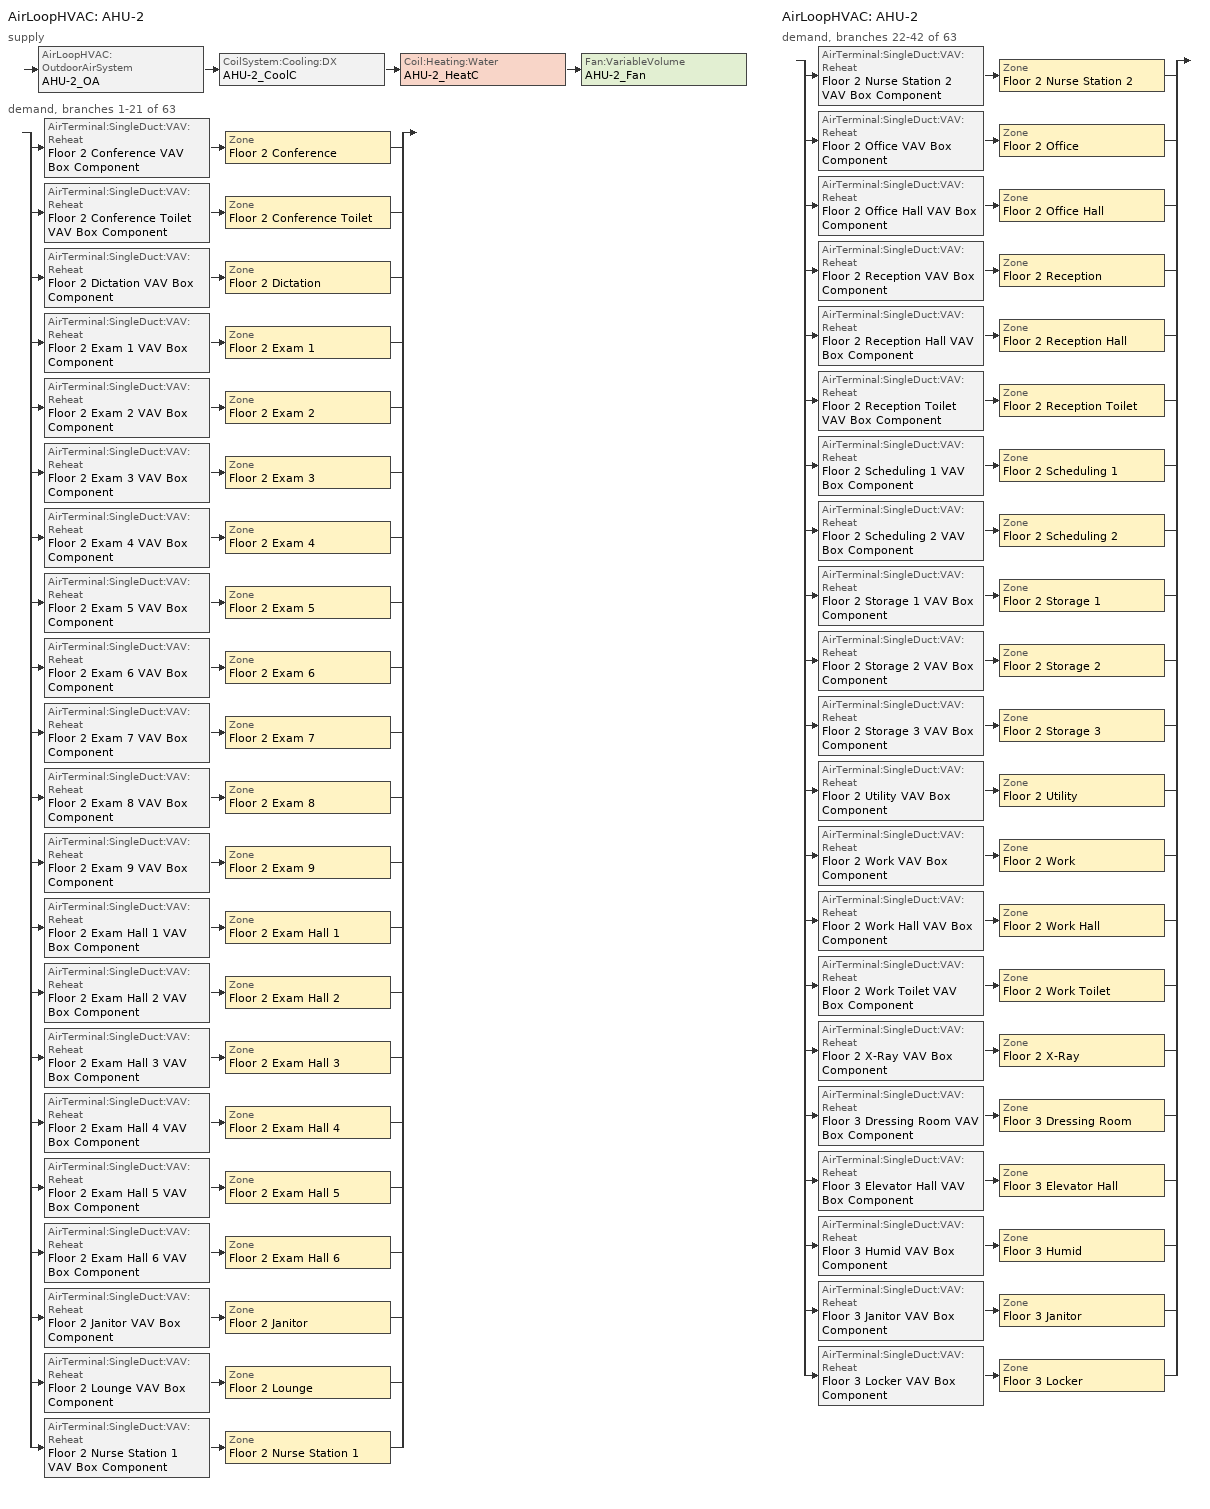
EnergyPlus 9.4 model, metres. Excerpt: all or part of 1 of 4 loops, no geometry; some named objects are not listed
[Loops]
AirLoopHVAC 'AHU-2'
 supply: AirLoopHVAC:OutdoorAirSystem 'AHU-2_OA' > CoilSystem:Cooling:DX 'AHU-2_CoolC' > Coil:Heating:Water 'AHU-2_HeatC' > Fan:VariableVolume 'AHU-2_Fan'
 demand, branches 1-21 of 63: split
  | AirTerminal:SingleDuct:VAV:Reheat 'Floor 2 Conference VAV Box Component' > Zone 'Floor 2 Conference'
  | AirTerminal:SingleDuct:VAV:Reheat 'Floor 2 Conference Toilet VAV Box Component' > Zone 'Floor 2 Conference Toilet'
  | AirTerminal:SingleDuct:VAV:Reheat 'Floor 2 Dictation VAV Box Component' > Zone 'Floor 2 Dictation'
  | AirTerminal:SingleDuct:VAV:Reheat 'Floor 2 Exam 1 VAV Box Component' > Zone 'Floor 2 Exam 1'
  | AirTerminal:SingleDuct:VAV:Reheat 'Floor 2 Exam 2 VAV Box Component' > Zone 'Floor 2 Exam 2'
  | AirTerminal:SingleDuct:VAV:Reheat 'Floor 2 Exam 3 VAV Box Component' > Zone 'Floor 2 Exam 3'
  | AirTerminal:SingleDuct:VAV:Reheat 'Floor 2 Exam 4 VAV Box Component' > Zone 'Floor 2 Exam 4'
  | AirTerminal:SingleDuct:VAV:Reheat 'Floor 2 Exam 5 VAV Box Component' > Zone 'Floor 2 Exam 5'
  | AirTerminal:SingleDuct:VAV:Reheat 'Floor 2 Exam 6 VAV Box Component' > Zone 'Floor 2 Exam 6'
  | AirTerminal:SingleDuct:VAV:Reheat 'Floor 2 Exam 7 VAV Box Component' > Zone 'Floor 2 Exam 7'
  | AirTerminal:SingleDuct:VAV:Reheat 'Floor 2 Exam 8 VAV Box Component' > Zone 'Floor 2 Exam 8'
  | AirTerminal:SingleDuct:VAV:Reheat 'Floor 2 Exam 9 VAV Box Component' > Zone 'Floor 2 Exam 9'
  | AirTerminal:SingleDuct:VAV:Reheat 'Floor 2 Exam Hall 1 VAV Box Component' > Zone 'Floor 2 Exam Hall 1'
  | AirTerminal:SingleDuct:VAV:Reheat 'Floor 2 Exam Hall 2 VAV Box Component' > Zone 'Floor 2 Exam Hall 2'
  | AirTerminal:SingleDuct:VAV:Reheat 'Floor 2 Exam Hall 3 VAV Box Component' > Zone 'Floor 2 Exam Hall 3'
  | AirTerminal:SingleDuct:VAV:Reheat 'Floor 2 Exam Hall 4 VAV Box Component' > Zone 'Floor 2 Exam Hall 4'
  | AirTerminal:SingleDuct:VAV:Reheat 'Floor 2 Exam Hall 5 VAV Box Component' > Zone 'Floor 2 Exam Hall 5'
  | AirTerminal:SingleDuct:VAV:Reheat 'Floor 2 Exam Hall 6 VAV Box Component' > Zone 'Floor 2 Exam Hall 6'
  | AirTerminal:SingleDuct:VAV:Reheat 'Floor 2 Janitor VAV Box Component' > Zone 'Floor 2 Janitor'
  | AirTerminal:SingleDuct:VAV:Reheat 'Floor 2 Lounge VAV Box Component' > Zone 'Floor 2 Lounge'
  | AirTerminal:SingleDuct:VAV:Reheat 'Floor 2 Nurse Station 1 VAV Box Component' > Zone 'Floor 2 Nurse Station 1'
AirLoopHVAC 'AHU-2'
 demand, branches 22-42 of 63: split
  | AirTerminal:SingleDuct:VAV:Reheat 'Floor 2 Nurse Station 2 VAV Box Component' > Zone 'Floor 2 Nurse Station 2'
  | AirTerminal:SingleDuct:VAV:Reheat 'Floor 2 Office VAV Box Component' > Zone 'Floor 2 Office'
  | AirTerminal:SingleDuct:VAV:Reheat 'Floor 2 Office Hall VAV Box Component' > Zone 'Floor 2 Office Hall'
  | AirTerminal:SingleDuct:VAV:Reheat 'Floor 2 Reception VAV Box Component' > Zone 'Floor 2 Reception'
  | AirTerminal:SingleDuct:VAV:Reheat 'Floor 2 Reception Hall VAV Box Component' > Zone 'Floor 2 Reception Hall'
  | AirTerminal:SingleDuct:VAV:Reheat 'Floor 2 Reception Toilet VAV Box Component' > Zone 'Floor 2 Reception Toilet'
  | AirTerminal:SingleDuct:VAV:Reheat 'Floor 2 Scheduling 1 VAV Box Component' > Zone 'Floor 2 Scheduling 1'
  | AirTerminal:SingleDuct:VAV:Reheat 'Floor 2 Scheduling 2 VAV Box Component' > Zone 'Floor 2 Scheduling 2'
  | AirTerminal:SingleDuct:VAV:Reheat 'Floor 2 Storage 1 VAV Box Component' > Zone 'Floor 2 Storage 1'
  | AirTerminal:SingleDuct:VAV:Reheat 'Floor 2 Storage 2 VAV Box Component' > Zone 'Floor 2 Storage 2'
  | AirTerminal:SingleDuct:VAV:Reheat 'Floor 2 Storage 3 VAV Box Component' > Zone 'Floor 2 Storage 3'
  | AirTerminal:SingleDuct:VAV:Reheat 'Floor 2 Utility VAV Box Component' > Zone 'Floor 2 Utility'
  | AirTerminal:SingleDuct:VAV:Reheat 'Floor 2 Work VAV Box Component' > Zone 'Floor 2 Work'
  | AirTerminal:SingleDuct:VAV:Reheat 'Floor 2 Work Hall VAV Box Component' > Zone 'Floor 2 Work Hall'
  | AirTerminal:SingleDuct:VAV:Reheat 'Floor 2 Work Toilet VAV Box Component' > Zone 'Floor 2 Work Toilet'
  | AirTerminal:SingleDuct:VAV:Reheat 'Floor 2 X-Ray VAV Box Component' > Zone 'Floor 2 X-Ray'
  | AirTerminal:SingleDuct:VAV:Reheat 'Floor 3 Dressing Room VAV Box Component' > Zone 'Floor 3 Dressing Room'
  | AirTerminal:SingleDuct:VAV:Reheat 'Floor 3 Elevator Hall VAV Box Component' > Zone 'Floor 3 Elevator Hall'
  | AirTerminal:SingleDuct:VAV:Reheat 'Floor 3 Humid VAV Box Component' > Zone 'Floor 3 Humid'
  | AirTerminal:SingleDuct:VAV:Reheat 'Floor 3 Janitor VAV Box Component' > Zone 'Floor 3 Janitor'
  | AirTerminal:SingleDuct:VAV:Reheat 'Floor 3 Locker VAV Box Component' > Zone 'Floor 3 Locker'
[AirLoopHVAC]
AHU-2: Design supply air flow rate=Autosize
[AirTerminal:SingleDuct:VAV:Reheat] Availability schedule=ALWAYS_ON; Convergence tolerance=0.001; Damper heating action=ReverseWithLimits; Maximum air flow rate=Autosize; Maximum flow fraction during reheat=0.5; Maximum hot water or steam flow rate=Autosize; Maximum reheat air temperature=40; Minimum hot water or steam flow rate=0; Zone minimum air flow input method=Constant
Name | Constant minimum air flow fraction | Reheat coil
Floor 2 Conference Toilet VAV Box Component | 1 | Floor 2 Conference Toilet VAV Box Reheat Coil
Floor 2 Conference VAV Box Component | 0.31421 | Floor 2 Conference VAV Box Reheat Coil
Floor 2 Dictation VAV Box Component | 0.2 | Floor 2 Dictation VAV Box Reheat Coil
Floor 2 Exam 1 VAV Box Component | 0.51 | Floor 2 Exam 1 VAV Box Reheat Coil
Floor 2 Exam 2 VAV Box Component | 1 | Floor 2 Exam 2 VAV Box Reheat Coil
Floor 2 Exam 3 VAV Box Component | 1 | Floor 2 Exam 3 VAV Box Reheat Coil
Floor 2 Exam 4 VAV Box Component | 0.64 | Floor 2 Exam 4 VAV Box Reheat Coil
Floor 2 Exam 5 VAV Box Component | 0.69 | Floor 2 Exam 5 VAV Box Reheat Coil
Floor 2 Exam 6 VAV Box Component | 0.94 | Floor 2 Exam 6 VAV Box Reheat Coil
Floor 2 Exam 7 VAV Box Component | 1 | Floor 2 Exam 7 VAV Box Reheat Coil
Floor 2 Exam 8 VAV Box Component | 0.93 | Floor 2 Exam 8 VAV Box Reheat Coil
Floor 2 Exam 9 VAV Box Component | 1 | Floor 2 Exam 9 VAV Box Reheat Coil
Floor 2 Exam Hall 1 VAV Box Component | 0.2 | Floor 2 Exam Hall 1 VAV Box Reheat Coil
Floor 2 Exam Hall 2 VAV Box Component | 0.2 | Floor 2 Exam Hall 2 VAV Box Reheat Coil
Floor 2 Exam Hall 3 VAV Box Component | 0.2 | Floor 2 Exam Hall 3 VAV Box Reheat Coil
Floor 2 Exam Hall 4 VAV Box Component | 0.2 | Floor 2 Exam Hall 4 VAV Box Reheat Coil
Floor 2 Exam Hall 5 VAV Box Component | 0.2 | Floor 2 Exam Hall 5 VAV Box Reheat Coil
Floor 2 Exam Hall 6 VAV Box Component | 0.2 | Floor 2 Exam Hall 6 VAV Box Reheat Coil
Floor 2 Janitor VAV Box Component | 0.2 | Floor 2 Janitor VAV Box Reheat Coil
Floor 2 Lounge VAV Box Component | 0.2 | Floor 2 Lounge VAV Box Reheat Coil
Floor 2 Nurse Station 1 VAV Box Component | 0.277307 | Floor 2 Nurse Station 1 VAV Box Reheat Coil
Floor 2 Nurse Station 2 VAV Box Component | 0.2721 | Floor 2 Nurse Station 2 VAV Box Reheat Coil
Floor 2 Office Hall VAV Box Component | 0.2 | Floor 2 Office Hall VAV Box Reheat Coil
Floor 2 Office VAV Box Component | 0.2 | Floor 2 Office VAV Box Reheat Coil
Floor 2 Reception Hall VAV Box Component | 0.2 | Floor 2 Reception Hall VAV Box Reheat Coil
Floor 2 Reception Toilet VAV Box Component | 1 | Floor 2 Reception Toilet VAV Box Reheat Coil
Floor 2 Reception VAV Box Component | 0.303343 | Floor 2 Reception VAV Box Reheat Coil
Floor 2 Scheduling 1 VAV Box Component | 0.208052 | Floor 2 Scheduling 1 VAV Box Reheat Coil
Floor 2 Scheduling 2 VAV Box Component | 0.2 | Floor 2 Scheduling 2 VAV Box Reheat Coil
Floor 2 Storage 1 VAV Box Component | 0.307828 | Floor 2 Storage 1 VAV Box Reheat Coil
Floor 2 Storage 2 VAV Box Component | 0.369548 | Floor 2 Storage 2 VAV Box Reheat Coil
Floor 2 Storage 3 VAV Box Component | 0.348838 | Floor 2 Storage 3 VAV Box Reheat Coil
Floor 2 Utility VAV Box Component | 0.2 | Floor 2 Utility VAV Box Reheat Coil
Floor 2 Work Hall VAV Box Component | 0.2 | Floor 2 Work Hall VAV Box Reheat Coil
Floor 2 Work Toilet VAV Box Component | 1 | Floor 2 Work Toilet VAV Box Reheat Coil
Floor 2 Work VAV Box Component | 0.237872 | Floor 2 Work VAV Box Reheat Coil
Floor 2 X-Ray VAV Box Component | 0.232892 | Floor 2 X-Ray VAV Box Reheat Coil
Floor 3 Dressing Room VAV Box Component | 0.2 | Floor 3 Dressing Room VAV Box Reheat Coil
Floor 3 Elevator Hall VAV Box Component | 0.2 | Floor 3 Elevator Hall VAV Box Reheat Coil
Floor 3 Humid VAV Box Component | 0.2 | Floor 3 Humid VAV Box Reheat Coil
Floor 3 Janitor VAV Box Component | 0.307782 | Floor 3 Janitor VAV Box Reheat Coil
Floor 3 Locker VAV Box Component | 0.2 | Floor 3 Locker VAV Box Reheat Coil
[Coil:Cooling:DX:TwoSpeed]
AHU-2_CoolC DXCoil: Availability schedule=ALWAYS_ON; Energy input ratio function of flow fraction curve=AHU-2_CoolCStandard10Ton_EIRFFF; Energy input ratio function of temperature curve=AHU-2_CoolCStandard10Ton_EIRFT; High speed gross rated cooling cop=3.39929; High speed gross rated total cooling capacity=Autosize; High speed rated air flow rate=Autosize; High speed rated sensible heat ratio=Autosize; Low speed energy input ratio function of temperature curve=AHU-2_CoolCStandard10Ton_EIRFT; Low speed gross rated cooling cop=3.39929; Low speed gross rated sensible heat ratio=0.69; Low speed gross rated total cooling capacity=Autosize; Low speed rated air flow rate=Autosize; Low speed total cooling capacity function of temperature curve=AHU-2_CoolCStandard10Ton_CapFT; Part load fraction correlation curve=AHU-2_CoolCStandard10Ton_PLR; Total cooling capacity function of flow fraction curve=AHU-2_CoolCStandard10Ton_CapFF; Total cooling capacity function of temperature curve=AHU-2_CoolCStandard10Ton_CapFT
[Coil:Heating:Electric] Availability schedule=ALWAYS_ON; Efficiency=1; Nominal capacity=Autosize
Floor 2 Conference Toilet VAV Box Reheat Coil; Floor 2 Conference VAV Box Reheat Coil; Floor 2 Dictation VAV Box Reheat Coil; Floor 2 Exam 1 VAV Box Reheat Coil; Floor 2 Exam 2 VAV Box Reheat Coil; Floor 2 Exam 3 VAV Box Reheat Coil; Floor 2 Exam 4 VAV Box Reheat Coil; Floor 2 Exam 5 VAV Box Reheat Coil; Floor 2 Exam 6 VAV Box Reheat Coil; Floor 2 Exam 7 VAV Box Reheat Coil; Floor 2 Exam 8 VAV Box Reheat Coil; Floor 2 Exam 9 VAV Box Reheat Coil; Floor 2 Exam Hall 1 VAV Box Reheat Coil; Floor 2 Exam Hall 2 VAV Box Reheat Coil; Floor 2 Exam Hall 3 VAV Box Reheat Coil; Floor 2 Exam Hall 4 VAV Box Reheat Coil; Floor 2 Exam Hall 5 VAV Box Reheat Coil; Floor 2 Exam Hall 6 VAV Box Reheat Coil; Floor 2 Janitor VAV Box Reheat Coil; Floor 2 Lounge VAV Box Reheat Coil; Floor 2 Nurse Station 1 VAV Box Reheat Coil; Floor 2 Nurse Station 2 VAV Box Reheat Coil; Floor 2 Office Hall VAV Box Reheat Coil; Floor 2 Office VAV Box Reheat Coil; Floor 2 Reception Hall VAV Box Reheat Coil; Floor 2 Reception Toilet VAV Box Reheat Coil; Floor 2 Reception VAV Box Reheat Coil; Floor 2 Scheduling 1 VAV Box Reheat Coil; Floor 2 Scheduling 2 VAV Box Reheat Coil; Floor 2 Storage 1 VAV Box Reheat Coil; Floor 2 Storage 2 VAV Box Reheat Coil; Floor 2 Storage 3 VAV Box Reheat Coil; Floor 2 Utility VAV Box Reheat Coil; Floor 2 Work Hall VAV Box Reheat Coil; Floor 2 Work Toilet VAV Box Reheat Coil; Floor 2 Work VAV Box Reheat Coil; Floor 2 X-Ray VAV Box Reheat Coil; Floor 3 Dressing Room VAV Box Reheat Coil; Floor 3 Elevator Hall VAV Box Reheat Coil; Floor 3 Humid VAV Box Reheat Coil; Floor 3 Janitor VAV Box Reheat Coil; Floor 3 Locker VAV Box Reheat Coil
[Coil:Heating:Water]
AHU-2_HeatC: Availability schedule=ALWAYS_ON; Maximum water flow rate=Autosize; Performance input method=UFactorTimesAreaAndDesignWaterFlowRate; Rated capacity=Autosize; Rated inlet air temperature=16.6; Rated inlet water temperature=82.2; Rated outlet air temperature=32.2; Rated outlet water temperature=71.1; U factor times area value=Autosize
[CoilSystem:Cooling:DX]
AHU-2_CoolC: Availability schedule=ALWAYS_ON; Cooling coil=AHU-2_CoolC DXCoil
[Controller:MechanicalVentilation]
AHU-2_DCV: Availability schedule=BLDG_OA_SCH; Demand controlled ventilation=Yes; System outdoor air method=VentilationRateProcedure; Zone or zonelist name 1=Floor 2 Conference; Design specification outdoor air object name 1=CM DSOA Floor 2 Conference; Design specification zone air distribution object name 1=CM DSZAD Floor 2 Conference; Zone or zonelist name 2=Floor 2 Conference Toilet; Design specification outdoor air object name 2=CM DSOA Floor 2 Conference Toilet; Design specification zone air distribution object name 2=CM DSZAD Floor 2 Conference Toilet; Zone or zonelist name 3=Floor 2 Dictation; Design specification outdoor air object name 3=CM DSOA Floor 2 Dictation; Design specification zone air distribution object name 3=CM DSZAD Floor 2 Dictation; Zone or zonelist name 4=Floor 2 Exam 1; Design specification outdoor air object name 4=CM DSOA Floor 2 Exam 1; Design specification zone air distribution object name 4=CM DSZAD Floor 2 Exam 1; Zone or zonelist name 5=Floor 2 Exam 2; Design specification outdoor air object name 5=CM DSOA Floor 2 Exam 2; Design specification zone air distribution object name 5=CM DSZAD Floor 2 Exam 2; Zone or zonelist name 6=Floor 2 Exam 3; Design specification outdoor air object name 6=CM DSOA Floor 2 Exam 3; Design specification zone air distribution object name 6=CM DSZAD Floor 2 Exam 3; Zone or zonelist name 7=Floor 2 Exam 4; Design specification outdoor air object name 7=CM DSOA Floor 2 Exam 4; Design specification zone air distribution object name 7=CM DSZAD Floor 2 Exam 4; Zone or zonelist name 8=Floor 2 Exam 5; Design specification outdoor air object name 8=CM DSOA Floor 2 Exam 5; Design specification zone air distribution object name 8=CM DSZAD Floor 2 Exam 5; Zone or zonelist name 9=Floor 2 Exam 6; Design specification outdoor air object name 9=CM DSOA Floor 2 Exam 6; Design specification zone air distribution object name 9=CM DSZAD Floor 2 Exam 6; Zone or zonelist name 10=Floor 2 Exam 7; Design specification outdoor air object name 10=CM DSOA Floor 2 Exam 7; Design specification zone air distribution object name 10=CM DSZAD Floor 2 Exam 7; Zone or zonelist name 11=Floor 2 Exam 8; Design specification outdoor air object name 11=CM DSOA Floor 2 Exam 8; Design specification zone air distribution object name 11=CM DSZAD Floor 2 Exam 8; Zone or zonelist name 12=Floor 2 Exam 9; Design specification outdoor air object name 12=CM DSOA Floor 2 Exam 9; Design specification zone air distribution object name 12=CM DSZAD Floor 2 Exam 9; Zone or zonelist name 13=Floor 2 Exam Hall 1; Design specification outdoor air object name 13=CM DSOA Floor 2 Exam Hall 1; Design specification zone air distribution object name 13=CM DSZAD Floor 2 Exam Hall 1; Zone or zonelist name 14=Floor 2 Exam Hall 2; Design specification outdoor air object name 14=CM DSOA Floor 2 Exam Hall 2; Design specification zone air distribution object name 14=CM DSZAD Floor 2 Exam Hall 2; Zone or zonelist name 15=Floor 2 Exam Hall 3; Design specification outdoor air object name 15=CM DSOA Floor 2 Exam Hall 3; Design specification zone air distribution object name 15=CM DSZAD Floor 2 Exam Hall 3; Zone or zonelist name 16=Floor 2 Exam Hall 4; Design specification outdoor air object name 16=CM DSOA Floor 2 Exam Hall 4; Design specification zone air distribution object name 16=CM DSZAD Floor 2 Exam Hall 4; Zone or zonelist name 17=Floor 2 Exam Hall 5; Design specification outdoor air object name 17=CM DSOA Floor 2 Exam Hall 5; Design specification zone air distribution object name 17=CM DSZAD Floor 2 Exam Hall 5; Zone or zonelist name 18=Floor 2 Exam Hall 6; Design specification outdoor air object name 18=CM DSOA Floor 2 Exam Hall 6; Design specification zone air distribution object name 18=CM DSZAD Floor 2 Exam Hall 6; Zone or zonelist name 19=Floor 2 Janitor; Design specification outdoor air object name 19=CM DSOA Floor 2 Janitor; Design specification zone air distribution object name 19=CM DSZAD Floor 2 Janitor; Zone or zonelist name 20=Floor 2 Lounge; Design specification outdoor air object name 20=CM DSOA Floor 2 Lounge; Design specification zone air distribution object name 20=CM DSZAD Floor 2 Lounge; Zone or zonelist name 21=Floor 2 Nurse Station 1; Design specification outdoor air object name 21=CM DSOA Floor 2 Nurse Station 1; Design specification zone air distribution object name 21=CM DSZAD Floor 2 Nurse Station 1; Zone or zonelist name 22=Floor 2 Nurse Station 2; Design specification outdoor air object name 22=CM DSOA Floor 2 Nurse Station 2; Design specification zone air distribution object name 22=CM DSZAD Floor 2 Nurse Station 2; Zone or zonelist name 23=Floor 2 Office; Design specification outdoor air object name 23=CM DSOA Floor 2 Office; Design specification zone air distribution object name 23=CM DSZAD Floor 2 Office; Zone or zonelist name 24=Floor 2 Office Hall; Design specification outdoor air object name 24=CM DSOA Floor 2 Office Hall; Design specification zone air distribution object name 24=CM DSZAD Floor 2 Office Hall; Zone or zonelist name 25=Floor 2 Reception; Design specification outdoor air object name 25=CM DSOA Floor 2 Reception; Design specification zone air distribution object name 25=CM DSZAD Floor 2 Reception; Zone or zonelist name 26=Floor 2 Reception Hall; Design specification outdoor air object name 26=CM DSOA Floor 2 Reception Hall; Design specification zone air distribution object name 26=CM DSZAD Floor 2 Reception Hall; Zone or zonelist name 27=Floor 2 Reception Toilet; Design specification outdoor air object name 27=CM DSOA Floor 2 Reception Toilet; Design specification zone air distribution object name 27=CM DSZAD Floor 2 Reception Toilet; Zone or zonelist name 28=Floor 2 Scheduling 1; Design specification outdoor air object name 28=CM DSOA Floor 2 Scheduling 1; Design specification zone air distribution object name 28=CM DSZAD Floor 2 Scheduling 1; Zone or zonelist name 29=Floor 2 Scheduling 2; Design specification outdoor air object name 29=CM DSOA Floor 2 Scheduling 2; Design specification zone air distribution object name 29=CM DSZAD Floor 2 Scheduling 2; Zone or zonelist name 30=Floor 2 Storage 1; Design specification outdoor air object name 30=CM DSOA Floor 2 Storage 1; Design specification zone air distribution object name 30=CM DSZAD Floor 2 Storage 1; Zone or zonelist name 31=Floor 2 Storage 2; Design specification outdoor air object name 31=CM DSOA Floor 2 Storage 2; Design specification zone air distribution object name 31=CM DSZAD Floor 2 Storage 2; Zone or zonelist name 32=Floor 2 Storage 3; Design specification outdoor air object name 32=CM DSOA Floor 2 Storage 3; Design specification zone air distribution object name 32=CM DSZAD Floor 2 Storage 3; Zone or zonelist name 33=Floor 2 Utility; Design specification outdoor air object name 33=CM DSOA Floor 2 Utility; Design specification zone air distribution object name 33=CM DSZAD Floor 2 Utility; Zone or zonelist name 34=Floor 2 Work; Design specification outdoor air object name 34=CM DSOA Floor 2 Work; Design specification zone air distribution object name 34=CM DSZAD Floor 2 Work; Zone or zonelist name 35=Floor 2 Work Hall; Design specification outdoor air object name 35=CM DSOA Floor 2 Work Hall; Design specification zone air distribution object name 35=CM DSZAD Floor 2 Work Hall; Zone or zonelist name 36=Floor 2 Work Toilet; Design specification outdoor air object name 36=CM DSOA Floor 2 Work Toilet; Design specification zone air distribution object name 36=CM DSZAD Floor 2 Work Toilet; Zone or zonelist name 37=Floor 2 X-Ray; Design specification outdoor air object name 37=CM DSOA Floor 2 X-Ray; Design specification zone air distribution object name 37=CM DSZAD Floor 2 X-Ray; Zone or zonelist name 38=Floor 3 Dressing Room; Design specification outdoor air object name 38=CM DSOA Floor 3 Dressing Room; Design specification zone air distribution object name 38=CM DSZAD Floor 3 Dressing Room; Zone or zonelist name 39=Floor 3 Elevator Hall; Design specification outdoor air object name 39=CM DSOA Floor 3 Elevator Hall; Design specification zone air distribution object name 39=CM DSZAD Floor 3 Elevator Hall; Zone or zonelist name 40=Floor 3 Humid; Design specification outdoor air object name 40=CM DSOA Floor 3 Humid; Design specification zone air distribution object name 40=CM DSZAD Floor 3 Humid; Zone or zonelist name 41=Floor 3 Janitor; Design specification outdoor air object name 41=CM DSOA Floor 3 Janitor; Design specification zone air distribution object name 41=CM DSZAD Floor 3 Janitor; Zone or zonelist name 42=Floor 3 Locker; Design specification outdoor air object name 42=CM DSOA Floor 3 Locker; Design specification zone air distribution object name 42=CM DSZAD Floor 3 Locker; Zone or zonelist name 43=Floor 3 Lounge; Design specification outdoor air object name 43=CM DSOA Floor 3 Lounge; Design specification zone air distribution object name 43=CM DSZAD Floor 3 Lounge; Zone or zonelist name 44=Floor 3 Lounge Toilet; Design specification outdoor air object name 44=CM DSOA Floor 3 Lounge Toilet; Design specification zone air distribution object name 44=CM DSZAD Floor 3 Lounge Toilet; Zone or zonelist name 45=Floor 3 Mechanical; Design specification outdoor air object name 45=CM DSOA Floor 3 Mechanical; Design specification zone air distribution object name 45=CM DSZAD Floor 3 Mechanical; Zone or zonelist name 46=Floor 3 Mechanical Hall; Design specification outdoor air object name 46=CM DSOA Floor 3 Mechanical Hall; Design specification zone air distribution object name 46=CM DSZAD Floor 3 Mechanical Hall; Zone or zonelist name 47=Floor 3 Office; Design specification outdoor air object name 47=CM DSOA Floor 3 Office; Design specification zone air distribution object name 47=CM DSZAD Floor 3 Office; Zone or zonelist name 48=Floor 3 Office Hall; Design specification outdoor air object name 48=CM DSOA Floor 3 Office Hall; Design specification zone air distribution object name 48=CM DSZAD Floor 3 Office Hall; Zone or zonelist name 49=Floor 3 Office Toilet; Design specification outdoor air object name 49=CM DSOA Floor 3 Office Toilet; Design specification zone air distribution object name 49=CM DSZAD Floor 3 Office Toilet; Zone or zonelist name 50=Floor 3 Physical Therapy 1; Design specification outdoor air object name 50=CM DSOA Floor 3 Physical Therapy 1; Design specification zone air distribution object name 50=CM DSZAD Floor 3 Physical Therapy 1; Zone or zonelist name 51=Floor 3 Physical Therapy 2; Design specification outdoor air object name 51=CM DSOA Floor 3 Physical Therapy 2; Design specification zone air distribution object name 51=CM DSZAD Floor 3 Physical Therapy 2; Zone or zonelist name 52=Floor 3 Physical Therapy Toilet; Design specification outdoor air object name 52=CM DSOA Floor 3 Physical Therapy Toilet; Design specification zone air distribution object name 52=CM DSZAD Floor 3 Physical Therapy Toilet; Zone or zonelist name 53=Floor 3 Storage 1; Design specification outdoor air object name 53=CM DSOA Floor 3 Storage 1; Design specification zone air distribution object name 53=CM DSZAD Floor 3 Storage 1; Zone or zonelist name 54=Floor 3 Storage 2; Design specification outdoor air object name 54=CM DSOA Floor 3 Storage 2; Design specification zone air distribution object name 54=CM DSZAD Floor 3 Storage 2; Zone or zonelist name 55=Floor 3 Treatment; Design specification outdoor air object name 55=CM DSOA Floor 3 Treatment; Design specification zone air distribution object name 55=CM DSZAD Floor 3 Treatment; Zone or zonelist name 56=Floor 3 Undeveloped 1; Design specification outdoor air object name 56=CM DSOA Floor 3 Undeveloped 1; Design specification zone air distribution object name 56=CM DSZAD Floor 3 Undeveloped 1; Zone or zonelist name 57=Floor 3 Undeveloped 2; Design specification outdoor air object name 57=CM DSOA Floor 3 Undeveloped 2; Design specification zone air distribution object name 57=CM DSZAD Floor 3 Undeveloped 2; Zone or zonelist name 58=Floor 3 Utility; Design specification outdoor air object name 58=CM DSOA Floor 3 Utility; Design specification zone air distribution object name 58=CM DSZAD Floor 3 Utility; Zone or zonelist name 59=Floor 3 Work; Design specification outdoor air object name 59=CM DSOA Floor 3 Work; Design specification zone air distribution object name 59=CM DSZAD Floor 3 Work; Zone or zonelist name 60=NE Stair; Design specification outdoor air object name 60=CM DSOA NE Stair; Design specification zone air distribution object name 60=CM DSZAD NE Stair; Zone or zonelist name 61=NW Elevator; Design specification outdoor air object name 61=CM DSOA NW Elevator; Design specification zone air distribution object name 61=CM DSZAD NW Elevator; Zone or zonelist name 62=NW Stair; Design specification outdoor air object name 62=CM DSOA NW Stair; Design specification zone air distribution object name 62=CM DSZAD NW Stair; Zone or zonelist name 63=SW Stair; Design specification outdoor air object name 63=CM DSOA SW Stair; Design specification zone air distribution object name 63=CM DSZAD SW Stair
[Controller:OutdoorAir]
AHU-2_OA_Controller: Economizer control action type=ModulateFlow; Economizer control type=DifferentialDryBulb; Economizer maximum limit dry bulb temperature=18.3; Economizer maximum limit enthalpy=64000; Economizer minimum limit dry bulb temperature=-100; Lockout type=NoLockout; Maximum outdoor air flow rate=Autosize; Mechanical ventilation controller=AHU-2_DCV; Minimum fraction of outdoor air schedule=BLDG_OA_FRAC_SCH; Minimum limit type=FixedMinimum; Minimum outdoor air flow rate=0; Minimum outdoor air schedule=BLDG_OA_SCH
[Controller:WaterCoil]
AHU-2_HeatC_Controller: Action=Normal; Actuator variable=Flow; Control variable=Temperature; Controller convergence tolerance=0.0001; Maximum actuated flow=Autosize; Minimum actuated flow=0
[DesignSpecification:OutdoorAir]
Name | Outdoor air flow per person | Outdoor air flow per zone floor area | Outdoor air method
CM DSOA Floor 2 Conference | 1e-08 | 0.0015747 | Sum
CM DSOA Floor 2 Conference Toilet; CM DSOA Floor 2 Reception Toilet; CM DSOA Floor 2 Work Toilet; CM DSOA Floor 3 Lounge Toilet; CM DSOA Floor 3 Mechanical; CM DSOA Floor 3 Office Toilet; CM DSOA Floor 3 Physical Therapy Toilet | 1e-08 | 0 | Sum
CM DSOA Floor 2 Dictation; CM DSOA Floor 2 Office; CM DSOA Floor 2 Scheduling 1; CM DSOA Floor 2 Scheduling 2; CM DSOA Floor 2 Work; CM DSOA Floor 3 Dressing Room; CM DSOA Floor 3 Humid; CM DSOA Floor 3 Office; CM DSOA Floor 3 Work | 1e-08 | 0.000431773 | Sum
CM DSOA Floor 2 Exam 1; CM DSOA Floor 2 Exam 2; CM DSOA Floor 2 Exam 3; CM DSOA Floor 2 Exam 4; CM DSOA Floor 2 Exam 5; CM DSOA Floor 2 Exam 6; CM DSOA Floor 2 Exam 7; CM DSOA Floor 2 Exam 8; CM DSOA Floor 2 Exam 9; CM DSOA Floor 2 X-Ray; CM DSOA Floor 3 Physical Therapy 1; CM DSOA Floor 3 Physical Therapy 2; CM DSOA Floor 3 Treatment | 1e-08 | 0.00152391 | Sum
CM DSOA Floor 2 Exam Hall 1; CM DSOA Floor 2 Exam Hall 2; CM DSOA Floor 2 Exam Hall 3; CM DSOA Floor 2 Exam Hall 4; CM DSOA Floor 2 Exam Hall 5; CM DSOA Floor 2 Exam Hall 6; CM DSOA Floor 2 Office Hall; CM DSOA Floor 2 Reception Hall; CM DSOA Floor 2 Work Hall; CM DSOA Floor 3 Elevator Hall; CM DSOA Floor 3 Mechanical Hall; CM DSOA Floor 3 Office Hall; CM DSOA NE Stair; CM DSOA NW Elevator; CM DSOA NW Stair; CM DSOA SW Stair | 1e-08 | 0.000304781 | Sum
CM DSOA Floor 2 Janitor; CM DSOA Floor 2 Storage 1; CM DSOA Floor 2 Storage 2; CM DSOA Floor 2 Storage 3; CM DSOA Floor 2 Utility; CM DSOA Floor 3 Janitor; CM DSOA Floor 3 Storage 1; CM DSOA Floor 3 Storage 2; CM DSOA Floor 3 Undeveloped 1; CM DSOA Floor 3 Undeveloped 2; CM DSOA Floor 3 Utility | 1e-08 | 0.000609562 | Sum
CM DSOA Floor 2 Lounge; CM DSOA Floor 3 Locker; CM DSOA Floor 3 Lounge | 1e-08 | 0.000685757 | Sum
CM DSOA Floor 2 Nurse Station 1; CM DSOA Floor 2 Nurse Station 2 | 1e-08 | 0.000812749 | Sum
CM DSOA Floor 2 Reception | 1e-08 | 0.00106673 | Sum
SZ DSOA Floor 2 Conference | 0 | 0.0015747 | Flow/Area
SZ DSOA Floor 2 Conference Toilet; SZ DSOA Floor 2 Reception Toilet; SZ DSOA Floor 2 Work Toilet | 0 | 0 | Flow/Area
SZ DSOA Floor 2 Dictation; SZ DSOA Floor 2 Office; SZ DSOA Floor 2 Scheduling 1; SZ DSOA Floor 2 Scheduling 2; SZ DSOA Floor 2 Work; SZ DSOA Floor 3 Dressing Room; SZ DSOA Floor 3 Humid | 0 | 0.000431773 | Flow/Area
SZ DSOA Floor 2 Exam 1; SZ DSOA Floor 2 Exam 2; SZ DSOA Floor 2 Exam 3; SZ DSOA Floor 2 Exam 4; SZ DSOA Floor 2 Exam 5; SZ DSOA Floor 2 Exam 6; SZ DSOA Floor 2 Exam 7; SZ DSOA Floor 2 Exam 8; SZ DSOA Floor 2 Exam 9; SZ DSOA Floor 2 X-Ray | 0 | 0.00152391 | Flow/Area
SZ DSOA Floor 2 Exam Hall 1; SZ DSOA Floor 2 Exam Hall 2; SZ DSOA Floor 2 Exam Hall 3; SZ DSOA Floor 2 Exam Hall 4; SZ DSOA Floor 2 Exam Hall 5; SZ DSOA Floor 2 Exam Hall 6; SZ DSOA Floor 2 Office Hall; SZ DSOA Floor 2 Reception Hall; SZ DSOA Floor 2 Work Hall; SZ DSOA Floor 3 Elevator Hall | 0 | 0.000304781 | Flow/Area
SZ DSOA Floor 2 Janitor; SZ DSOA Floor 2 Storage 1; SZ DSOA Floor 2 Storage 2; SZ DSOA Floor 2 Storage 3; SZ DSOA Floor 2 Utility; SZ DSOA Floor 3 Janitor | 0 | 0.000609562 | Flow/Area
SZ DSOA Floor 2 Lounge; SZ DSOA Floor 3 Locker | 0 | 0.000685757 | Flow/Area
SZ DSOA Floor 2 Nurse Station 1; SZ DSOA Floor 2 Nurse Station 2 | 0 | 0.000812749 | Flow/Area
SZ DSOA Floor 2 Reception | 0 | 0.00106673 | Flow/Area
[DesignSpecification:ZoneAirDistribution] Zone air distribution effectiveness in cooling mode=1; Zone air distribution effectiveness in heating mode=1
CM DSZAD Floor 2 Conference; CM DSZAD Floor 2 Conference Toilet; CM DSZAD Floor 2 Dictation; CM DSZAD Floor 2 Exam 1; CM DSZAD Floor 2 Exam 2; CM DSZAD Floor 2 Exam 3; CM DSZAD Floor 2 Exam 4; CM DSZAD Floor 2 Exam 5; CM DSZAD Floor 2 Exam 6; CM DSZAD Floor 2 Exam 7; CM DSZAD Floor 2 Exam 8; CM DSZAD Floor 2 Exam 9; CM DSZAD Floor 2 Exam Hall 1; CM DSZAD Floor 2 Exam Hall 2; CM DSZAD Floor 2 Exam Hall 3; CM DSZAD Floor 2 Exam Hall 4; CM DSZAD Floor 2 Exam Hall 5; CM DSZAD Floor 2 Exam Hall 6; CM DSZAD Floor 2 Janitor; CM DSZAD Floor 2 Lounge; CM DSZAD Floor 2 Nurse Station 1; CM DSZAD Floor 2 Nurse Station 2; CM DSZAD Floor 2 Office; CM DSZAD Floor 2 Office Hall; CM DSZAD Floor 2 Reception; CM DSZAD Floor 2 Reception Hall; CM DSZAD Floor 2 Reception Toilet; CM DSZAD Floor 2 Scheduling 1; CM DSZAD Floor 2 Scheduling 2; CM DSZAD Floor 2 Storage 1; CM DSZAD Floor 2 Storage 2; CM DSZAD Floor 2 Storage 3; CM DSZAD Floor 2 Utility; CM DSZAD Floor 2 Work; CM DSZAD Floor 2 Work Hall; CM DSZAD Floor 2 Work Toilet; CM DSZAD Floor 2 X-Ray; CM DSZAD Floor 3 Dressing Room; CM DSZAD Floor 3 Elevator Hall; CM DSZAD Floor 3 Humid; CM DSZAD Floor 3 Janitor; CM DSZAD Floor 3 Locker; CM DSZAD Floor 3 Lounge; CM DSZAD Floor 3 Lounge Toilet; CM DSZAD Floor 3 Mechanical; CM DSZAD Floor 3 Mechanical Hall; CM DSZAD Floor 3 Office; CM DSZAD Floor 3 Office Hall; CM DSZAD Floor 3 Office Toilet; CM DSZAD Floor 3 Physical Therapy 1; CM DSZAD Floor 3 Physical Therapy 2; CM DSZAD Floor 3 Physical Therapy Toilet; CM DSZAD Floor 3 Storage 1; CM DSZAD Floor 3 Storage 2; CM DSZAD Floor 3 Treatment; CM DSZAD Floor 3 Undeveloped 1; CM DSZAD Floor 3 Undeveloped 2; CM DSZAD Floor 3 Utility; CM DSZAD Floor 3 Work; CM DSZAD NE Stair; CM DSZAD NW Elevator; CM DSZAD NW Stair; CM DSZAD SW Stair
[Fan:VariableVolume]
AHU-2_Fan: Availability schedule=HVACOperationSchd; End use subcategory=Fan Energy; Fan power coefficient 1=0.0408; Fan power coefficient 2=0.088; Fan power coefficient 3=-0.0729; Fan power coefficient 4=0.9437; Fan power coefficient 5=0; Fan power minimum air flow rate=0; Fan power minimum flow rate input method=FixedFlowRate; Fan total efficiency=0.61165; Maximum flow rate=Autosize; Motor efficiency=0.941; Motor in airstream fraction=1; Pressure rise=1389.42
[Fan:ZoneExhaust] Availability schedule=BLDG_OA_SCH; Balanced exhaust fraction schedule=AHU_2 Balanced Exhaust Fraction Schedule; End use subcategory=Zone Exhaust Fans
Name | Fan total efficiency | Maximum flow rate | Pressure rise
Floor 2 Conference Toilet Exhaust Fan | 0.31 | 0.0503379 | 249.1
Floor 2 Reception Toilet Exhaust Fan | 0.31 | 0.0991028 | 249.1
Floor 2 Work Toilet Exhaust Fan | 0.31 | 0.0424726 | 249.1
Floor 2 X-Ray Exhaust Fan | 0.385 | 0.8495 | 124.5
[SetpointManager:MixedAir] Control variable=Temperature
Name | Setpoint node or nodelist
AHU-2_CoolC SAT Manager | AHU-2_CoolC-AHU-2_HeatCNode
AHU-2_HeatC SAT Manager | AHU-2_HeatC-AHU-2_FanNode
AHU-2_OAMixed Air Temp Manager | AHU-2_OA-AHU-2_CoolCNode
[SetpointManager:OutdoorAirReset]
AHU-2 SAT setpoint: Control variable=Temperature; Outdoor high temperature=21.1; Outdoor low temperature=10; Setpoint at outdoor high temperature=12.8; Setpoint at outdoor low temperature=15.6; Setpoint node or nodelist=AHU-2 Supply Equipment Outlet Node
[Sizing:System]
AHU-2: 100 outdoor air in cooling=No; 100 outdoor air in heating=No; Central cooling capacity control method=OnOff; Central cooling design supply air humidity ratio=0.0078; Central cooling design supply air temperature=11.1; Central heating design supply air humidity ratio=0.0078; Central heating design supply air temperature=16; Central heating maximum system air flow ratio=1; Cooling design capacity=Autosize; Cooling design capacity method=CoolingDesignCapacity; Cooling supply air flow rate=0; Cooling supply air flow rate method=DesignDay; Design outdoor air flow rate=3.14654; Heating design capacity=Autosize; Heating design capacity method=HeatingDesignCapacity; Heating supply air flow rate=0; Heating supply air flow rate method=DesignDay; Precool design humidity ratio=0.008; Precool design temperature=11.1; Preheat design humidity ratio=0.008; Preheat design temperature=7; System outdoor air method=ZoneSum; Type of load to size on=Sensible; Type of zone sum to use=Coincident; Zone maximum outdoor air fraction=1
[Sizing:Zone] Account for dedicated outdoor air system=No; Cooling minimum air flow fraction=0; Dedicated outdoor air high setpoint temperature for design=Autosize; Dedicated outdoor air low setpoint temperature for design=Autosize; Dedicated outdoor air system control strategy=NeutralSupplyAir; Heating design air flow method=DesignDay; Heating design air flow rate=0; Zone cooling design supply air humidity ratio=0.007; Zone cooling design supply air temperature=12.8; Zone cooling design supply air temperature input method=SupplyAirTemperature; Zone heating design supply air humidity ratio=0.008; Zone heating design supply air temperature=40; Zone heating design supply air temperature input method=SupplyAirTemperature
Name | Cooling design air flow method | Design specification outdoor air object | Cooling minimum air flow per zone floor area
Floor 2 Conference | DesignDay | SZ DSOA Floor 2 Conference
Floor 2 Conference Toilet | DesignDayWithLimit | SZ DSOA Floor 2 Conference Toilet | 0
Floor 2 Dictation | DesignDay | SZ DSOA Floor 2 Dictation
Floor 2 Exam 1 | DesignDayWithLimit | SZ DSOA Floor 2 Exam 1 | 0.00507968
Floor 2 Exam 2 | DesignDayWithLimit | SZ DSOA Floor 2 Exam 2 | 0.00507968
Floor 2 Exam 3 | DesignDayWithLimit | SZ DSOA Floor 2 Exam 3 | 0.00507968
Floor 2 Exam 4 | DesignDayWithLimit | SZ DSOA Floor 2 Exam 4 | 0.00507968
Floor 2 Exam 5 | DesignDayWithLimit | SZ DSOA Floor 2 Exam 5 | 0.00507968
Floor 2 Exam 6 | DesignDayWithLimit | SZ DSOA Floor 2 Exam 6 | 0.00507968
Floor 2 Exam 7 | DesignDayWithLimit | SZ DSOA Floor 2 Exam 7 | 0.00507968
Floor 2 Exam 8 | DesignDayWithLimit | SZ DSOA Floor 2 Exam 8 | 0.00507968
Floor 2 Exam 9 | DesignDayWithLimit | SZ DSOA Floor 2 Exam 9 | 0.00507968
Floor 2 Exam Hall 1 | DesignDay | SZ DSOA Floor 2 Exam Hall 1
Floor 2 Exam Hall 2 | DesignDay | SZ DSOA Floor 2 Exam Hall 2
Floor 2 Exam Hall 3 | DesignDay | SZ DSOA Floor 2 Exam Hall 3
Floor 2 Exam Hall 4 | DesignDay | SZ DSOA Floor 2 Exam Hall 4
Floor 2 Exam Hall 5 | DesignDay | SZ DSOA Floor 2 Exam Hall 5
Floor 2 Exam Hall 6 | DesignDay | SZ DSOA Floor 2 Exam Hall 6
Floor 2 Janitor | DesignDay | SZ DSOA Floor 2 Janitor
Floor 2 Lounge | DesignDay | SZ DSOA Floor 2 Lounge
Floor 2 Nurse Station 1 | DesignDay | SZ DSOA Floor 2 Nurse Station 1
Floor 2 Nurse Station 2 | DesignDay | SZ DSOA Floor 2 Nurse Station 2
Floor 2 Office | DesignDay | SZ DSOA Floor 2 Office
Floor 2 Office Hall | DesignDay | SZ DSOA Floor 2 Office Hall
Floor 2 Reception | DesignDay | SZ DSOA Floor 2 Reception
Floor 2 Reception Hall | DesignDay | SZ DSOA Floor 2 Reception Hall
Floor 2 Reception Toilet | DesignDayWithLimit | SZ DSOA Floor 2 Reception Toilet | 0
Floor 2 Scheduling 1 | DesignDay | SZ DSOA Floor 2 Scheduling 1
Floor 2 Scheduling 2 | DesignDay | SZ DSOA Floor 2 Scheduling 2
Floor 2 Storage 1 | DesignDay | SZ DSOA Floor 2 Storage 1
Floor 2 Storage 2 | DesignDay | SZ DSOA Floor 2 Storage 2
Floor 2 Storage 3 | DesignDay | SZ DSOA Floor 2 Storage 3
Floor 2 Utility | DesignDay | SZ DSOA Floor 2 Utility
Floor 2 Work | DesignDay | SZ DSOA Floor 2 Work
Floor 2 Work Hall | DesignDay | SZ DSOA Floor 2 Work Hall
Floor 2 Work Toilet | DesignDayWithLimit | SZ DSOA Floor 2 Work Toilet | 0
Floor 2 X-Ray | DesignDayWithLimit | SZ DSOA Floor 2 X-Ray | 0
Floor 3 Dressing Room | DesignDay | SZ DSOA Floor 3 Dressing Room
Floor 3 Elevator Hall | DesignDay | SZ DSOA Floor 3 Elevator Hall
Floor 3 Humid | DesignDay | SZ DSOA Floor 3 Humid
Floor 3 Janitor | DesignDay | SZ DSOA Floor 3 Janitor
Floor 3 Locker | DesignDay | SZ DSOA Floor 3 Locker
[ThermostatSetpoint:DualSetpoint] Cooling setpoint temperature schedule=CLGSETP_SCH_YES_OPTIMUM; Heating setpoint temperature schedule=HTGSETP_SCH_YES_OPTIMUM
Floor 2 Conference DualSPSched; Floor 2 Conference Toilet DualSPSched; Floor 2 Dictation DualSPSched; Floor 2 Exam 1 DualSPSched; Floor 2 Exam 2 DualSPSched; Floor 2 Exam 3 DualSPSched; Floor 2 Exam 4 DualSPSched; Floor 2 Exam 5 DualSPSched; Floor 2 Exam 6 DualSPSched; Floor 2 Exam 7 DualSPSched; Floor 2 Exam 8 DualSPSched; Floor 2 Exam 9 DualSPSched; Floor 2 Exam Hall 1 DualSPSched; Floor 2 Exam Hall 2 DualSPSched; Floor 2 Exam Hall 3 DualSPSched; Floor 2 Exam Hall 4 DualSPSched; Floor 2 Exam Hall 5 DualSPSched; Floor 2 Exam Hall 6 DualSPSched; Floor 2 Janitor DualSPSched; Floor 2 Lounge DualSPSched; Floor 2 Nurse Station 1 DualSPSched; Floor 2 Nurse Station 2 DualSPSched; Floor 2 Office DualSPSched; Floor 2 Office Hall DualSPSched; Floor 2 Reception DualSPSched; Floor 2 Reception Hall DualSPSched; Floor 2 Reception Toilet DualSPSched; Floor 2 Scheduling 1 DualSPSched; Floor 2 Scheduling 2 DualSPSched; Floor 2 Storage 1 DualSPSched; Floor 2 Storage 2 DualSPSched; Floor 2 Storage 3 DualSPSched; Floor 2 Utility DualSPSched; Floor 2 Work DualSPSched; Floor 2 Work Hall DualSPSched; Floor 2 Work Toilet DualSPSched; Floor 2 X-Ray DualSPSched; Floor 3 Dressing Room DualSPSched; Floor 3 Elevator Hall DualSPSched; Floor 3 Humid DualSPSched; Floor 3 Janitor DualSPSched; Floor 3 Locker DualSPSched
[ZoneControl:Thermostat] Control type schedule=Dual Zone Control Type Sched
Name | Zone or zonelist | Control 1
Floor 2 Conference Thermostat | Floor 2 Conference | Floor 2 Conference DualSPSched
Floor 2 Conference Toilet Thermostat | Floor 2 Conference Toilet | Floor 2 Conference Toilet DualSPSched
Floor 2 Dictation Thermostat | Floor 2 Dictation | Floor 2 Dictation DualSPSched
Floor 2 Exam 1 Thermostat | Floor 2 Exam 1 | Floor 2 Exam 1 DualSPSched
Floor 2 Exam 2 Thermostat | Floor 2 Exam 2 | Floor 2 Exam 2 DualSPSched
Floor 2 Exam 3 Thermostat | Floor 2 Exam 3 | Floor 2 Exam 3 DualSPSched
Floor 2 Exam 4 Thermostat | Floor 2 Exam 4 | Floor 2 Exam 4 DualSPSched
Floor 2 Exam 5 Thermostat | Floor 2 Exam 5 | Floor 2 Exam 5 DualSPSched
Floor 2 Exam 6 Thermostat | Floor 2 Exam 6 | Floor 2 Exam 6 DualSPSched
Floor 2 Exam 7 Thermostat | Floor 2 Exam 7 | Floor 2 Exam 7 DualSPSched
Floor 2 Exam 8 Thermostat | Floor 2 Exam 8 | Floor 2 Exam 8 DualSPSched
Floor 2 Exam 9 Thermostat | Floor 2 Exam 9 | Floor 2 Exam 9 DualSPSched
Floor 2 Exam Hall 1 Thermostat | Floor 2 Exam Hall 1 | Floor 2 Exam Hall 1 DualSPSched
Floor 2 Exam Hall 2 Thermostat | Floor 2 Exam Hall 2 | Floor 2 Exam Hall 2 DualSPSched
Floor 2 Exam Hall 3 Thermostat | Floor 2 Exam Hall 3 | Floor 2 Exam Hall 3 DualSPSched
Floor 2 Exam Hall 4 Thermostat | Floor 2 Exam Hall 4 | Floor 2 Exam Hall 4 DualSPSched
Floor 2 Exam Hall 5 Thermostat | Floor 2 Exam Hall 5 | Floor 2 Exam Hall 5 DualSPSched
Floor 2 Exam Hall 6 Thermostat | Floor 2 Exam Hall 6 | Floor 2 Exam Hall 6 DualSPSched
Floor 2 Janitor Thermostat | Floor 2 Janitor | Floor 2 Janitor DualSPSched
Floor 2 Lounge Thermostat | Floor 2 Lounge | Floor 2 Lounge DualSPSched
Floor 2 Nurse Station 1 Thermostat | Floor 2 Nurse Station 1 | Floor 2 Nurse Station 1 DualSPSched
Floor 2 Nurse Station 2 Thermostat | Floor 2 Nurse Station 2 | Floor 2 Nurse Station 2 DualSPSched
Floor 2 Office Hall Thermostat | Floor 2 Office Hall | Floor 2 Office Hall DualSPSched
Floor 2 Office Thermostat | Floor 2 Office | Floor 2 Office DualSPSched
Floor 2 Reception Hall Thermostat | Floor 2 Reception Hall | Floor 2 Reception Hall DualSPSched
Floor 2 Reception Thermostat | Floor 2 Reception | Floor 2 Reception DualSPSched
Floor 2 Reception Toilet Thermostat | Floor 2 Reception Toilet | Floor 2 Reception Toilet DualSPSched
Floor 2 Scheduling 1 Thermostat | Floor 2 Scheduling 1 | Floor 2 Scheduling 1 DualSPSched
Floor 2 Scheduling 2 Thermostat | Floor 2 Scheduling 2 | Floor 2 Scheduling 2 DualSPSched
Floor 2 Storage 1 Thermostat | Floor 2 Storage 1 | Floor 2 Storage 1 DualSPSched
Floor 2 Storage 2 Thermostat | Floor 2 Storage 2 | Floor 2 Storage 2 DualSPSched
Floor 2 Storage 3 Thermostat | Floor 2 Storage 3 | Floor 2 Storage 3 DualSPSched
Floor 2 Utility Thermostat | Floor 2 Utility | Floor 2 Utility DualSPSched
Floor 2 Work Hall Thermostat | Floor 2 Work Hall | Floor 2 Work Hall DualSPSched
Floor 2 Work Thermostat | Floor 2 Work | Floor 2 Work DualSPSched
Floor 2 Work Toilet Thermostat | Floor 2 Work Toilet | Floor 2 Work Toilet DualSPSched
Floor 2 X-Ray Thermostat | Floor 2 X-Ray | Floor 2 X-Ray DualSPSched
Floor 3 Dressing Room Thermostat | Floor 3 Dressing Room | Floor 3 Dressing Room DualSPSched
Floor 3 Elevator Hall Thermostat | Floor 3 Elevator Hall | Floor 3 Elevator Hall DualSPSched
Floor 3 Humid Thermostat | Floor 3 Humid | Floor 3 Humid DualSPSched
Floor 3 Janitor Thermostat | Floor 3 Janitor | Floor 3 Janitor DualSPSched
Floor 3 Locker Thermostat | Floor 3 Locker | Floor 3 Locker DualSPSched
[Zone equipment]
Floor 2 Conference: Floor 2 Conference VAV Box Component
Floor 2 Conference Toilet: Floor 2 Conference Toilet VAV Box Component, Floor 2 Conference Toilet Exhaust Fan
Floor 2 Dictation: Floor 2 Dictation VAV Box Component
Floor 2 Exam 1: Floor 2 Exam 1 VAV Box Component
Floor 2 Exam 2: Floor 2 Exam 2 VAV Box Component
Floor 2 Exam 3: Floor 2 Exam 3 VAV Box Component
Floor 2 Exam 4: Floor 2 Exam 4 VAV Box Component
Floor 2 Exam 5: Floor 2 Exam 5 VAV Box Component
Floor 2 Exam 6: Floor 2 Exam 6 VAV Box Component
Floor 2 Exam 7: Floor 2 Exam 7 VAV Box Component
Floor 2 Exam 8: Floor 2 Exam 8 VAV Box Component
Floor 2 Exam 9: Floor 2 Exam 9 VAV Box Component
Floor 2 Exam Hall 1: Floor 2 Exam Hall 1 VAV Box Component
Floor 2 Exam Hall 2: Floor 2 Exam Hall 2 VAV Box Component
Floor 2 Exam Hall 3: Floor 2 Exam Hall 3 VAV Box Component
Floor 2 Exam Hall 4: Floor 2 Exam Hall 4 VAV Box Component
Floor 2 Exam Hall 5: Floor 2 Exam Hall 5 VAV Box Component
Floor 2 Exam Hall 6: Floor 2 Exam Hall 6 VAV Box Component
Floor 2 Janitor: Floor 2 Janitor VAV Box Component
Floor 2 Lounge: Floor 2 Lounge VAV Box Component
Floor 2 Nurse Station 1: Floor 2 Nurse Station 1 VAV Box Component
Floor 2 Nurse Station 2: Floor 2 Nurse Station 2 VAV Box Component
Floor 2 Office: Floor 2 Office VAV Box Component
Floor 2 Office Hall: Floor 2 Office Hall VAV Box Component
Floor 2 Reception: Floor 2 Reception VAV Box Component
Floor 2 Reception Hall: Floor 2 Reception Hall VAV Box Component
Floor 2 Reception Toilet: Floor 2 Reception Toilet VAV Box Component, Floor 2 Reception Toilet Exhaust Fan
Floor 2 Scheduling 1: Floor 2 Scheduling 1 VAV Box Component
Floor 2 Scheduling 2: Floor 2 Scheduling 2 VAV Box Component
Floor 2 Storage 1: Floor 2 Storage 1 VAV Box Component
Floor 2 Storage 2: Floor 2 Storage 2 VAV Box Component
Floor 2 Storage 3: Floor 2 Storage 3 VAV Box Component
Floor 2 Utility: Floor 2 Utility VAV Box Component
Floor 2 Work: Floor 2 Work VAV Box Component
Floor 2 Work Hall: Floor 2 Work Hall VAV Box Component
Floor 2 Work Toilet: Floor 2 Work Toilet VAV Box Component, Floor 2 Work Toilet Exhaust Fan
Floor 2 X-Ray: Floor 2 X-Ray VAV Box Component, Floor 2 X-Ray Exhaust Fan
Floor 3 Dressing Room: Floor 3 Dressing Room VAV Box Component
Floor 3 Elevator Hall: Floor 3 Elevator Hall VAV Box Component
Floor 3 Humid: Floor 3 Humid VAV Box Component
Floor 3 Janitor: Floor 3 Janitor VAV Box Component
Floor 3 Locker: Floor 3 Locker VAV Box Component
[Curve:Biquadratic] Maximum value of x=22; Maximum value of y=46; Minimum value of x=17; Minimum value of y=13
Name | Coefficient1 constant | Coefficient2 x | Coefficient3 x 2 | Coefficient4 y | Coefficient5 y 2 | Coefficient6 x y
AHU-2_CoolCStandard10Ton_CapFT | 0.42415 | 0.04426 | -0.00042 | 0.00333 | -8e-05 | -0.00021
AHU-2_CoolCStandard10Ton_EIRFT | 1.23649 | -0.02431 | 0.00057 | -0.01434 | 0.00063 | -0.00038
[Curve:Quadratic]
Name | Maximum value of x | Minimum value of x | Coefficient1 constant | Coefficient2 x | Coefficient3 x 2
AHU-2_CoolCStandard10Ton_CapFF | 1.13877 | 0.75918 | 0.77136 | 0.34053 | -0.11088
AHU-2_CoolCStandard10Ton_EIRFFF | 1.13877 | 0.75918 | 1.2055 | -0.32953 | 0.12308
AHU-2_CoolCStandard10Ton_PLR | 1 | 0 | 0.771 | 0.229 | 0
[Schedule:Compact]
AHU_2 Balanced Exhaust Fraction Schedule; BLDG_OA_SCH: Through: 12/31, For: Weekdays, Until: 06:00, 0, Until: 18:00, 1, Until: 24:00, 0, For: SummerDesignDay, Until: 06:00, 0, Until: 18:00, 1, Until: 24:00, 0, For: WinterDesignDay, Until: 06:00, 0, Until: 18:00, 1, Until: 24:00, 0, For: Saturday, Until: 06:00, 0, Until: 18:00, 1, Until: 24:00, 0, For: Sunday Holidays AllOtherDays, Until: 24:00, 0
ALWAYS_ON; HVACOperationSchd: Through: 12/31, For: AllDays, Until: 24:00, 1
BLDG_OA_FRAC_SCH: Through: 12/31, For: Weekdays, Until: 06:00, 0, Until: 18:00, 0.25, Until: 24:00, 0, For: SummerDesignDay, Until: 06:00, 0, Until: 18:00, 0.25, Until: 24:00, 0, For: WinterDesignDay, Until: 06:00, 0, Until: 18:00, 0.25, Until: 24:00, 0, For: Saturday, Until: 06:00, 0, Until: 18:00, 0.25, Until: 24:00, 0, For: Sunday Holidays AllOtherDays, Until: 24:00, 0
CLGSETP_SCH_YES_OPTIMUM: Through: 12/31, For: Weekdays, Until: 05:00, 25, Until: 06:00, 23.9, Until: 07:00, 23.3, Until: 18:00, 22.2, Until: 24:00, 25, For: SummerDesignDay, Until: 05:00, 25, Until: 18:00, 22.2, Until: 24:00, 25, For: WinterDesignDay, Until: 07:00, 25, Until: 15:00, 22.2, Until: 24:00, 25, For: Saturdays, Until: 05:00, 25, Until: 06:00, 23.9, Until: 07:00, 23.3, Until: 15:00, 22.2, Until: 24:00, 25, For: Sunday Holidays AllOtherDays, Until: 24:00, 25
Dual Zone Control Type Sched: Through: 12/31, For: AllDays, Until: 24:00, 4
HTGSETP_SCH_YES_OPTIMUM: Through: 12/31, For: Weekdays, Until: 05:00, 18.3, Until: 06:00, 19.4, Until: 07:00, 20, Until: 18:00, 21.1, Until: 24:00, 18.3, For: SummerDesignDay, Until: 05:00, 18.3, Until: 18:00, 21.1, Until: 24:00, 18.3, For: WinterDesignDay, Until: 07:00, 18.3, Until: 15:00, 21.1, Until: 24:00, 18.3, For: Saturdays, Until: 05:00, 18.3, Until: 06:00, 19.4, Until: 07:00, 20, Until: 15:00, 21.1, Until: 24:00, 18.3, For: Sunday Holidays AllOtherDays, Until: 24:00, 18.3
